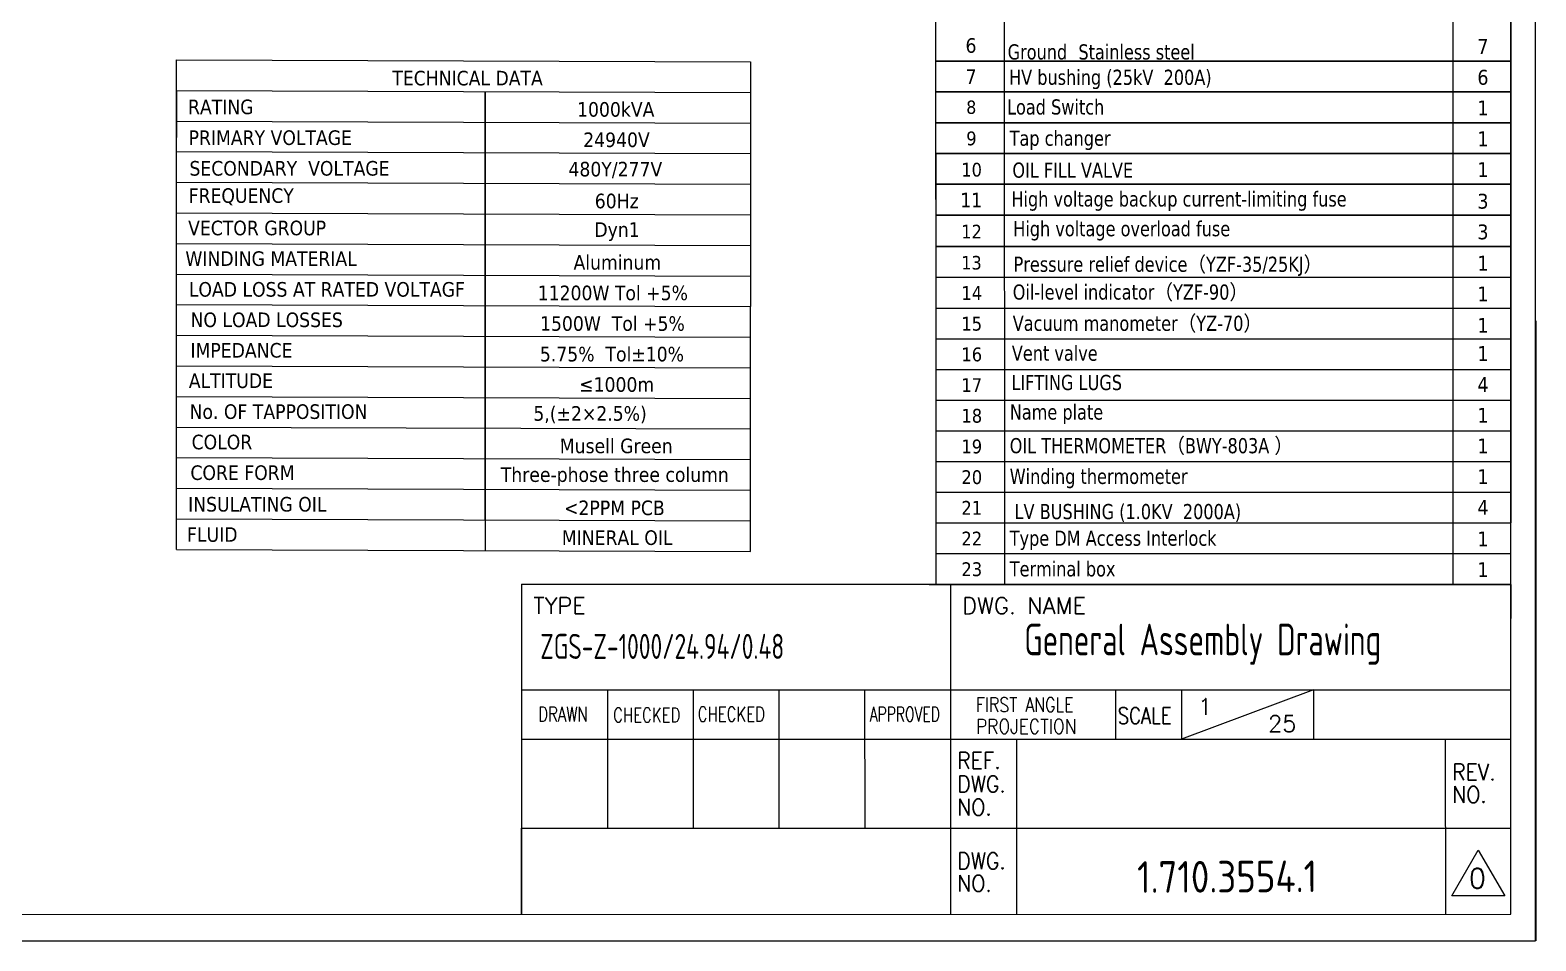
# Model space of a CAD drawing. Header units: millimetres. Extents: x -185079 to -2648, y 85916 to 249201.
# Drawn here: x -51721 to -45953, y 128655 to 132145 of the extents above; entities that cross this region are included whole.
import ezdxf

# ---------------------------------------------------------------- set-up
doc = ezdxf.new("R2010")
doc.units = ezdxf.units.MM
for name, color, linetype in [('1', 4, 'Continuous'), ('2', 3, 'Continuous'), ('细线', 1, 'Continuous')]:
    doc.layers.add(name, color=color, linetype=linetype)
doc.layers.add('铁心', color=3, linetype='Continuous', lineweight=0)
doc.styles.add('ROMANS', font='romans.shx', dxfattribs={"bigfont": 'whgtxt.shx'})
doc.styles.get("Standard").update_dxf_attribs({"font": 'gbenor.shx', "bigfont": 'gbcbig.shx'})
doc.styles.add('Tahoma$001', font='tahoma.ttf', dxfattribs={"height": 2.159784})

msp = doc.modelspace()

# ---------------------------------------------------------------- linework, layer by layer
at = {"layer": '1', "color": 3, "lineweight": -3, "ltscale": 2, "extrusion": (-0.004685, -0.017452, 0.999837), "elevation": 0}
msp.add_lwpolyline([(-89340.7, 116693.2), (-79605.6, 119307.2), (-77739.8, 112358.5), (-87474.9, 109744.5)], close=True, dxfattribs=at)
at = {"layer": '1', "lineweight": -3, "ltscale": 2, "extrusion": (-0.004685, -0.017452, 0.999837), "elevation": 0}
msp.add_lwpolyline([(-87231.2, 109916.2), (-77857.3, 112433.3), (-79666.4, 119170.8), (-89040.4, 116653.8), (-87231.2, 109916.2)], dxfattribs=at)
at = {"layer": '2', "extrusion": (-0.004685, -0.017452, 0.999837)}
for p, q in [((-45953, 131030.7, 2071.8), (-45952.8, 128655.1, 2030.4)), ((-45953, 131030.7, 2071.8), (-45952.8, 128655.1, 2030.4)), ((-45953, 131030.7, 2071.8), (-45952.8, 128655.1, 2030.4)), ((-45953, 131030.7, 2071.8), (-45952.8, 128655.1, 2030.4)), ((-49838.4, 130021.3, 2036), (-46047, 130021.3, 2053.8)), ((-49838.4, 130021.3, 2036), (-49838.3, 128757.7, 2013.9)), ((-48195.4, 130021.3, 2043.7), (-48195.3, 128757.7, 2021.6)), ((-49838.3, 129617, 2028.9), (-46047, 129617, 2046.7)), ((-49509.7, 129617, 2030.5), (-49509.7, 129087.1, 2021.2)), ((-49181.2, 129617, 2032), (-49181.1, 129087.1, 2022.8)), ((-48852.6, 129617, 2033.6), (-48852.5, 129087.1, 2024.3)), ((-48524, 129617, 2035.1), (-48523.9, 129087.1, 2025.9)), ((-47563.5, 129617, 2039.6), (-47563.5, 129427.4, 2036.3)), ((-46805.2, 129617, 2043.2), (-47310.7, 129427.4, 2037.5)), ((-47310.7, 129617, 2040.8), (-47310.7, 129427.4, 2037.5)), ((-46805.2, 129617, 2043.2), (-46805.2, 129427.4, 2039.9)), ((-49838.3, 129427.4, 2025.6), (-48195.4, 129427.4, 2033.3)), ((-48195.4, 129427.4, 2033.3), (-46046.9, 129427.4, 2043.4)), ((-47942.6, 129427.4, 2034.5), (-47942.6, 128757.7, 2022.8)), ((-46299.7, 129427.4, 2042.2), (-46299.6, 128757.7, 2030.5)), ((-49838.3, 129087.1, 2019.7), (-46299.7, 129087.1, 2036.3)), ((-49838.3, 128758.5, 2014), (-49838.3, 129087.1, 2019.7)), ((-46299.7, 129087.1, 2036.3), (-46046.9, 129087.1, 2037.5)), ((-46274.4, 128827.2, 2031.9), (-46173.3, 129002.3, 2035.4)), ((-46173.3, 129002.3, 2035.4), (-46072.2, 128827.2, 2032.8)), ((-46072.2, 128827.2, 2032.8), (-46274.4, 128827.2, 2031.9))]:
    msp.add_line(p, q, dxfattribs=at)
at = {"layer": '铁心', "transparency": 33554687, "extrusion": (-0.009369, -0.034899, 0.999347)}
for p, q in [((-48252.4, 132738.3, 2122.1), (-48252, 131079.9, 2064.1)), ((-47989.1, 132738.3, 2124.5), (-47988.7, 130021.6, 2029.7)), ((-46271.1, 132738.2, 2140.6), (-46270.5, 130021.5, 2045.8)), ((-46047.3, 131554, 2101.4), (-46047.6, 132738.1, 2142.7)), ((-48252.2, 132143.5, 2101.3), (-48252.2, 132026, 2097.2)), ((-48252.2, 132026, 2097.2), (-46047.4, 132025.8, 2117.8)), ((-46047.4, 132025.8, 2117.8), (-48252.2, 132026, 2097.2)), ((-48252.2, 132026, 2097.2), (-48252.2, 132026, 2097.2)), ((-46047.4, 132025.8, 2117.8), (-48252.2, 132026, 2097.2)), ((-48252.2, 132026, 2097.2), (-48252.2, 132026, 2097.2)), ((-48252.2, 132025.5, 2097.2), (-48252.2, 131907.9, 2093.1)), ((-48252.2, 131907.9, 2093.1), (-46047.4, 131907.7, 2113.7)), ((-46047.4, 131907.7, 2113.7), (-48252.2, 131907.9, 2093.1)), ((-48252.2, 131907.9, 2093.1), (-48252.2, 131907.9, 2093.1)), ((-46047.4, 131907.7, 2113.7), (-48252.2, 131907.9, 2093.1)), ((-48252.2, 131907.9, 2093.1), (-48252.2, 131907.9, 2093.1)), ((-48252.2, 131907.4, 2093), (-48252.1, 131789.8, 2088.9)), ((-48252.1, 131789.8, 2088.9), (-48252.1, 131672.2, 2084.8)), ((-48252.1, 131789.8, 2088.9), (-46047.4, 131789.6, 2109.6)), ((-46047.4, 131789.6, 2109.6), (-48252.1, 131789.8, 2088.9)), ((-48252.1, 131789.8, 2088.9), (-48252.1, 131789.8, 2088.9)), ((-46047.4, 131789.6, 2109.6), (-48252.1, 131789.8, 2088.9)), ((-48252.1, 131789.8, 2088.9), (-48252.1, 131789.8, 2088.9)), ((-48252.1, 131672.2, 2084.8), (-46047.3, 131672, 2105.5)), ((-46047.3, 131672, 2105.5), (-48252.1, 131672.2, 2084.8)), ((-48252.1, 131672.2, 2084.8), (-48252.1, 131672.2, 2084.8)), ((-46047.3, 131672, 2105.5), (-48252.1, 131672.2, 2084.8)), ((-48252.1, 131671.7, 2084.8), (-48252.1, 131554.1, 2080.7)), ((-48252.1, 131554.1, 2080.7), (-46047.3, 131554, 2101.4)), ((-46047.3, 131554, 2101.4), (-48252.1, 131554.1, 2080.7)), ((-48252.1, 131554.1, 2080.7), (-48252.1, 131554.1, 2080.7)), ((-48252.1, 131554.1, 2080.7), (-46047.3, 131554, 2101.4)), ((-48252.1, 131553.7, 2080.7), (-48252, 131436.1, 2076.6)), ((-48252, 131436.1, 2076.6), (-46047.3, 131435.9, 2097.2)), ((-46047.3, 131435.9, 2097.2), (-48252, 131436.1, 2076.6)), ((-48252, 131436.1, 2076.6), (-48252, 131436.1, 2076.6)), ((-48252, 131433.1, 2076.5), (-48252, 131315.5, 2072.4)), ((-48252, 131315.5, 2072.4), (-46047.2, 131315.4, 2093)), ((-46047.2, 131315.4, 2093), (-48252, 131315.5, 2072.4)), ((-48252, 131315.5, 2072.4), (-48252, 131315.5, 2072.4)), ((-46047.2, 131315.4, 2093), (-48252, 131315.5, 2072.4)), ((-48252, 131315.5, 2072.4), (-48252, 131315.5, 2072.4)), ((-48252, 131315.1, 2072.4), (-48252, 131197.5, 2068.2)), ((-48252, 131315.1, 2072.4), (-48252, 131197.5, 2068.2)), ((-48252, 131197.5, 2068.2), (-48252, 131079.9, 2064.1)), ((-48252, 131197.5, 2068.2), (-48252, 131079.9, 2064.1)), ((-48252, 131197.5, 2068.2), (-46047.2, 131197.3, 2088.9)), ((-46047.2, 131197.3, 2088.9), (-48252, 131197.5, 2068.2)), ((-48252, 131197.5, 2068.2), (-48252, 131197.5, 2068.2)), ((-46047.2, 131197.3, 2088.9), (-48252, 131197.5, 2068.2)), ((-48252, 131197.5, 2068.2), (-48252, 131197.5, 2068.2)), ((-48252, 131079.9, 2064.1), (-48251.9, 130962.3, 2060)), ((-48252, 131079.9, 2064.1), (-48251.9, 130962.3, 2060)), ((-48252, 131079.9, 2064.1), (-46047.2, 131079.7, 2084.8)), ((-48252, 131079.9, 2064.1), (-46047.2, 131079.7, 2084.8)), ((-48251.9, 130962.3, 2060), (-48251.9, 130844.7, 2055.9)), ((-48251.9, 130962.3, 2060), (-48251.9, 130844.7, 2055.9)), ((-48251.9, 130962.3, 2060), (-46047.2, 130962.1, 2080.7)), ((-48251.9, 130962.3, 2060), (-46047.2, 130962.1, 2080.7)), ((-48251.9, 130844.7, 2055.9), (-48251.9, 130727.1, 2051.8)), ((-48251.9, 130844.7, 2055.9), (-48251.9, 130727.1, 2051.8)), ((-48251.9, 130844.7, 2055.9), (-46047.1, 130844.5, 2076.6)), ((-48251.9, 130844.7, 2055.9), (-46047.1, 130844.5, 2076.6)), ((-48251.9, 130727.1, 2051.8), (-48251.8, 130609.5, 2047.7)), ((-48251.9, 130727.1, 2051.8), (-46047.1, 130726.9, 2072.5)), ((-48251.9, 130727.1, 2051.8), (-46047.1, 130726.9, 2072.5)), ((-48251.8, 130609.5, 2047.7), (-46047.1, 130609.4, 2068.4)), ((-48251.8, 130609.5, 2047.7), (-48251.8, 130492, 2043.6)), ((-48251.8, 130492, 2043.6), (-48251.8, 130374.4, 2039.5)), ((-48251.8, 130492, 2043.6), (-46047, 130491.8, 2064.3)), ((-48251.8, 130374.4, 2039.5), (-48251.8, 130256.8, 2035.4)), ((-48251.8, 130374.4, 2039.5), (-46047, 130374.2, 2060.2)), ((-48251.8, 130256.8, 2035.4), (-46047, 130256.6, 2056.1)), ((-48251.8, 130256.6, 2045.7), (-48251.8, 130139, 2041.6)), ((-48251.8, 130139, 2041.6), (-48251.8, 130021.4, 2037.5)), ((-48251.8, 130139, 2041.6), (-46047, 130138.8, 2062.3)), ((-48251.8, 130021.4, 2037.5), (-46047, 130021.3, 2058.2))]:
    msp.add_line(p, q, dxfattribs=at)
at = {"layer": '铁心', "extrusion": (-0.004685, -0.017452, 0.999837)}
for p, q in [((-46047, 130256.6, 2056.1), (-46047.6, 132620.1, 2138.6)), ((-51159.8, 130155.2, 1730.4), (-51159.8, 132030.6, 1763.1)), ((-51159.8, 132030.6, 1763.1), (-48961.6, 132022.9, 2150.5)), ((-51159.9, 131913.4, 1761.1), (-51159.8, 131733.4, 1757.9)), ((-51159.9, 131913.4, 1761.1), (-48961.6, 131905.7, 2148.4)), ((-49978.2, 131906.2, 2143.7), (-49978.2, 131725.7, 2140.5)), ((-49978.2, 131725.7, 2140.5), (-49978.2, 131906.2, 2143.7)), ((-51159.8, 131796.2, 1759), (-48961.6, 131788.5, 2146.4)), ((-49978.1, 131559.5, 2137.6), (-49978.2, 131725.7, 2140.5)), ((-49978.2, 131725.7, 2140.5), (-49978.1, 131559.5, 2137.6)), ((-51159.8, 131679, 1757), (-48961.6, 131671.3, 2144.4)), ((-51159.8, 131561.8, 1755), (-48961.6, 131554.1, 2142.3)), ((-49978, 130265.2, 2115), (-49978.1, 131559.5, 2137.6)), ((-49978.1, 131559.5, 2137.6), (-49978, 130148, 2113)), ((-51159.8, 131444.5, 1752.9), (-48961.6, 131436.9, 2140.3)), ((-51159.8, 131327.3, 1750.9), (-48961.6, 131319.7, 2138.2)), ((-51159.8, 131210.1, 1748.8), (-48961.6, 131202.5, 2136.2)), ((-51159.8, 131092.9, 1746.8), (-48961.6, 131085.2, 2134.1)), ((-51159.8, 130975.7, 1744.7), (-48961.6, 130968, 2132.1)), ((-51159.8, 130858.5, 1742.7), (-48961.6, 130850.8, 2130)), ((-51159.8, 130741.3, 1740.6), (-48961.5, 130733.6, 2128)), ((-51159.7, 130624, 1738.6), (-48961.5, 130616.4, 2125.9)), ((-51159.7, 130506.8, 1736.5), (-48961.5, 130499.2, 2123.9)), ((-51159.7, 130389.6, 1734.5), (-48961.5, 130382, 2121.8)), ((-51159.8, 130272.4, 1732.4), (-48961.5, 130264.7, 2119.8)), ((-51159.8, 130155.2, 1730.4), (-48961.6, 130147.5, 2117.7))]:
    msp.add_line(p, q, dxfattribs=at)
at = {"layer": '铁心'}
msp.add_line((-48961.7, 132022.9, 2150.5), (-48962.4, 130147.5, 2117.6), dxfattribs=at)
at = {"layer": '铁心', "extrusion": (-0.009369, -0.034899, 0.999347)}
msp.add_line((-48252, 131436.1, 2076.6), (-46047.3, 131435.9, 2097.2), dxfattribs=at)
at = {"layer": '铁心', "extrusion": (-0.004685, -0.017452, 0.999837), "elevation": 0}
msp.add_lwpolyline([(-80336.3, 113076.2), (-78185, 113653.8), (-78151.1, 113527.7)], dxfattribs=at)

# ---------------------------------------------------------------- texts
at = {"layer": '2', "extrusion": (-0.004685, -0.017452, 0.999837), "style": 'ROMANS'}
for s, height, p in [('TYPE', 63.19, (-81771.7, 112573.8, 0)), ('DWG. NAME', 63.19, (-80185, 112999.8, 0)), ('1', 63.2, (-79212.6, 112860.7, 0))]:
    msp.add_text(s, height=height, rotation=15.03008, dxfattribs=at).set_placement(p)
for s, height, width, p in [('DRAWN', 55.61, 0.75, (-81647.1, 112181.1, 0)), ('CHECKED', 55.61, 0.75, (-81369.1, 112252.1, 0)), ('CHECKED', 55.61, 0.75, (-81057, 112339.6, 0)), ('APPROVED', 55.61, 0.7, (-80420.7, 112510.4, 0)), ('FIRST ANGLE', 55.607, 0.8, (-80037, 112651, 0)), ('SCALE', 63.19, 0.8, (-79500.4, 112747.6, 0)), ('PROJECTION', 55.61, 0.86, (-80015.4, 112570.5, 0)), ('REF.', 63.19, 0.9, (-80049.1, 112422.1, 0)), ('REV.', 63.19, 0.9, (-78206.8, 112871, 0)), ('DWG.', 63.19, 0.9, (-80025.7, 112335, 0)), ('NO.', 63.19, 0.9, (-78184.4, 112787.8, 0)), ('NO.', 63.19, 0.9, (-80002.7, 112249.3, 0)), ('DWG.', 63.19, 0.9, (-79949.3, 112050.7, 0)), ('NO.', 63.19, 0.9, (-79927, 111967.4, 0))]:
    msp.add_text(s, height=height, rotation=15.03008, dxfattribs=dict(at, width=width)).set_placement(p)
at = {"layer": '2', "color": 4, "extrusion": (-0.004685, -0.017452, 0.999837), "style": 'ROMANS'}
for s, height, p in [('25', 63.19, (-78936.2, 112867.1, 0)), ('0', 75.8, (-78038, 112488.1, 0))]:
    msp.add_text(s, height=height, rotation=15.03008, dxfattribs=at).set_placement(p)
at = {"layer": '细线', "color": 4, "linetype": 'ByBlock', "lineweight": -3, "ltscale": 0.5, "extrusion": (-0.004685, -0.017452, 0.999837), "width": 0.8}
msp.add_text('General Assembly Drawing', height=121.127, rotation=15.03008, dxfattribs=at).set_placement((-79914.4, 112908.7, 0))
at = {"layer": '细线', "color": 7, "linetype": 'ByBlock', "lineweight": -3, "ltscale": 0.5, "extrusion": (-0.004685, -0.017452, 0.999837), "width": 0.8}
msp.add_text('ZGS-Z-1000/24.94/0.48', height=96, rotation=15.03008, dxfattribs=at).set_placement((-81701.4, 112419.9, 301.7))
at = {"layer": '细线', "color": 3, "linetype": 'ByBlock', "lineweight": -3, "ltscale": 0.5, "transparency": 33554687}
msp.add_text('1.710.3554.1', height=121.127, rotation=0.2685, dxfattribs=at).set_placement((-47480.1, 128839, 2027.5))
at = {"layer": '铁心', "extrusion": (-0.009369, -0.034899, 0.999347), "style": 'Tahoma$001'}
for s, height, p in [('6', 56, (-80731.4, 115061.4, -2059.8)), ('7', 56, (-80700.3, 114945.4, -2059.8)), ('8', 51.1, (-80667.9, 114835.9, -2059.8)), ('9', 53, (-80636.7, 114719.4, -2059.8)), ('10', 52.65, (-80624, 114598.9, -2059.8)), ('11', 56.01, (-80597.3, 114483.8, -2059.8)), ('12', 52.43, (-80562.5, 114369.8, -2059.8)), ('13', 52.01, (-80531.6, 114254.7, -2059.8)), ('14', 53.02, (-80501.3, 114142, -2059.8)), ('15', 53.02, (-80470.8, 114028.4, -2059.8)), ('16', 53.02, (-80440.3, 113914.8, -2059.8)), ('17', 53.02, (-80409.8, 113801.1, -2059.8)), ('18', 53.02, (-80379.2, 113687.5, -2059.8)), ('19', 53.02, (-80348.7, 113573.9, -2059.8)), ('20', 53.02, (-80318.2, 113460.3, -2059.8)), ('21', 53.02, (-80287.7, 113346.6, -2059.8)), ('22', 53.02, (-80257.2, 113233.2, -2049.4)), ('23', 53.02, (-80226.7, 113119.4, -2059.8))]:
    msp.add_text(s, height=height, rotation=15.03125, dxfattribs=at).set_placement(p)
at = {"layer": '铁心', "color": 7, "extrusion": (-0.009369, -0.034899, 0.999347), "style": 'Tahoma$001', "width": 0.9}
for s, height, p in [('Ground ', 58.08, (-80568.9, 115119.7, -916.9)), ('Stainless steel', 58.076, (-80307.1, 115190, -916.5)), (' HV bushing (25kV  200A) ', 58.076, (-80557.5, 114993.9, -1698.1)), ('Load Switch', 58.076, (-80516.4, 114874, -2059.8)), ('Tap changer ', 58.076, (-80475.7, 114760.8, -2059.8)), ('OIL FILL VALVE', 58.076, (-80433.9, 114631.2, -2454.1)), ('Pressure relief device（YZF-35/25KJ）', 58.076, (-80336.1, 114298.1, -2059.5)), ('Oil-level indicator（YZF-90）', 58.076, (-80311.5, 114194.4, -2059.8)), ('Vacuum manometer（YZ-70）', 58.076, (-80280.4, 114078.6, -2059.8)), ('Vent valve', 58.08, (-80254.1, 113967, -2060.4)), ('LIFTING LUGS', 58.076, (-80226.6, 113858.1, -2059.8)), ('Name plate ', 58.076, (-80203.2, 113747, -2061.9)), ('OIL THERMOMETER（BWY-803A ）', 58.076, (-80170, 113622.5, -2059.8)), ('Winding thermometer', 58.076, (-80139.5, 113508.8, -2059.8)), ('LV BUSHING (1.0KV  2000A)', 58.076, (-80086.6, 113396.6, -1691.2)), ('Type DM Access Interlock', 58.076, (-80078.1, 113280.7, -2038)), ('Terminal box', 58.076, (-80047.6, 113167.1, -2038))]:
    msp.add_text(s, height=height, rotation=15.03125, dxfattribs=at).set_placement(p)
at = {"layer": '铁心', "color": 7, "extrusion": (-0.009369, -0.034899, 0.999347), "style": 'Tahoma$001'}
for s, p in [('7', (-78836.7, 115565.8, -2059.8)), ('6', (-78806.1, 115451.7, -2059.8)), ('1', (-78775.6, 115338.1, -2059.8)), ('1', (-78744.9, 115224, -2059.8)), ('1', (-78714.3, 115109.9, -2059.8)), ('1', (-78621.3, 114763.6, -2059.8)), ('1', (-78590.7, 114649.5, -2059.8)), ('1', (-78559.4, 114533.1, -2059.8)), ('1', (-78531.5, 114429.1, -2059.8)), ('4', (-78500.5, 114314, -2059.8)), ('1', (-78470, 114200.3, -2059.8)), ('1', (-78439.5, 114086.7, -2059.8)), ('1', (-78409, 113973.1, -2059.8)), ('4', (-78378.5, 113859.4, -2059.8)), ('1', (-78347.1, 113742.7, -2049.4)), ('1', (-78316.6, 113629.1, -2049.4))]:
    msp.add_text(s, height=57, rotation=15.03125, dxfattribs=at).set_placement(p)
at = {"layer": '铁心', "extrusion": (-0.004685, -0.017452, 0.999837), "style": 'Tahoma$001'}
for s, p in [('TECHNICAL DATA', (-82818.4, 114389.7, -20)), ('RATING', (-83545.8, 114074.1, -360)), ('1000kVA', (-82103.9, 114459.2, 75.4)), ('PRIMARY VOLTAGE', (-83513.1, 113961.4, -325.7)), ('SECONDARY  VOLTAGE', (-83479.4, 113849, -313.7)), ('FREQUENCY', (-83455.3, 113746.8, -346.3)), ('VECTOR GROUP', (-83425.1, 113626.5, -336)), ('WINDING MATERIAL', (-83404.7, 113510.6, -324)), ('LOAD LOSS AT RATED VOLTAGF', (-83361.5, 113400.7, -298.3)), ('NO LOAD LOSSES', (-83325, 113289.2, -329.1)), ('IMPEDANCE', (-83294.9, 113175.9, -346.3)), ('ALTITUDE', (-83270.8, 113061.7, -353.1)), ('No. OF TAPPOSITION', (-83237.3, 112948.6, -318.8)), ('COLOR', (-83199.6, 112837.4, -360)), ('CORE FORM', (-83173.5, 112723, -346.3)), ('INSULATING OIL', (-83150.6, 112607.2, -158.9)), ('FLUID', (-83124.4, 112493.6, -191.3)), ('MINERAL OIL', (-81734.9, 112862.2, 249.7))]:
    msp.add_text(s, height=55.89, rotation=15.03008, dxfattribs=at).set_placement(p)
at = {"layer": '铁心', "color": 7, "extrusion": (-0.004685, -0.017452, 0.999837), "style": 'Tahoma$001'}
for s, p in [('24940V', (-82051, 114352.8, 75.4)), ('480Y/277V', (-82076.4, 114229.5, 75.4)), ('60Hz', (-81947.5, 114137.8, 75.4)), ('Dyn1', (-81920.5, 114031.5, 75.4)), ('Aluminum', (-81965, 113889.6, 75.4)), ('11200W Tol +5%', (-82067.3, 113740.8, 75.4)), ('1500W  Tol +5%', (-82028.2, 113629.9, 75.4)), ('5.75%  Tol±10%', (-81998.4, 113516.5, 75.4)), ('≤1000m', (-81822.8, 113443, 75.4)), ('5,(±2×2.5%)', (-81963.5, 113290.5, 75.4)), ('Musell Green', (-81833.5, 113196.6, 75.4)), ('Three-phose three column', (-82023.3, 113031.7, 75.4)), ('<2PPM PCB', (-81756.3, 112974.7, 249.7))]:
    msp.add_text(s, height=55.89, rotation=15.03008, dxfattribs=at).set_placement(p)
at = {"layer": '铁心', "color": 7, "transparency": 33554687, "extrusion": (-0.004685, -0.017452, 0.999837), "style": 'Tahoma$001', "width": 0.9}
for s, p in [('High voltage backup current-limiting fuse  ', (-80407.7, 114550.1, -364.2)), ('High voltage overload fuse ', (-80371.5, 114441.9, -368.4))]:
    msp.add_text(s, height=58.076, rotation=15.03125, dxfattribs=at).set_placement(p)
at = {"layer": '铁心', "color": 7, "transparency": 33554687, "extrusion": (-0.009369, -0.034899, 0.999347), "style": 'Tahoma$001'}
for p in [(-78683, 114992.9, -2059.8), (-78652.5, 114879.3, -2059.8)]:
    msp.add_text('3', height=57, rotation=15.03125, dxfattribs=at).set_placement(p)

doc.saveas('drawing.dxf')
